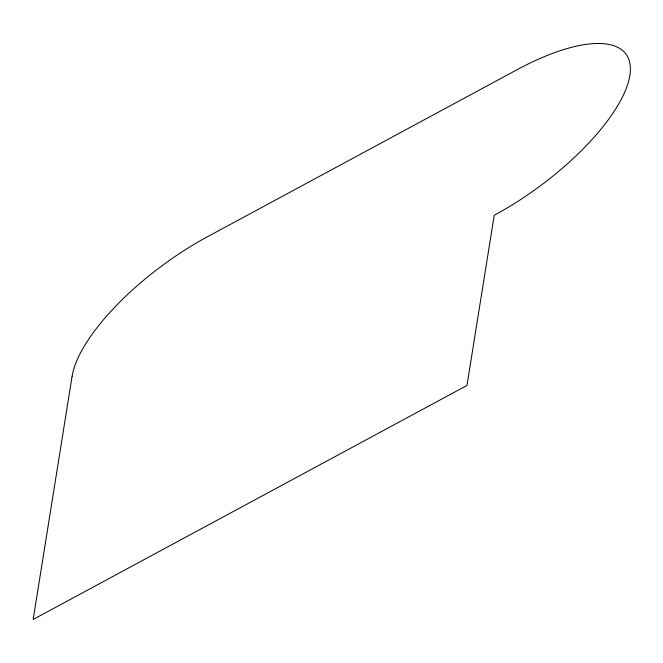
<?xml version="1.0" encoding="UTF-8"?>
<svg xmlns="http://www.w3.org/2000/svg" width="663" height="663" viewBox="0 0 663 663"><rect width="100%" height="100%" fill="white"/><g stroke="black" fill="none" stroke-linecap="round" stroke-linejoin="round"><path stroke-width="0.99" d="M72.085 376.393L33.15 619.474L466.967 385.452L494.225 215.293A149.059 55.402 -36.3 0 0 629.85 75.507A149.059 55.402 -36.3 0 0 517.579 69.449L207.71 236.608A149.059 55.402 -36.3 0 0 72.085 376.393"/></g></svg>
